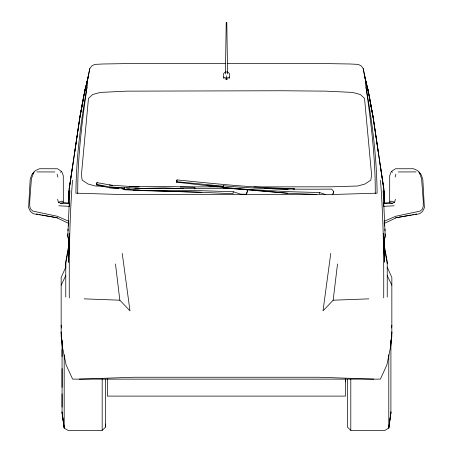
<?xml version="1.0" encoding="UTF-8"?>
<svg xmlns="http://www.w3.org/2000/svg" width="453" height="453" viewBox="0 0 453 453"><rect width="100%" height="100%" fill="white"/><g stroke="black" fill="none" stroke-linecap="round" stroke-linejoin="round"><path stroke-width="0.68" d="M62.067 407.151L62.067 393.889M62.067 387.372L62.067 368.572M62.067 356.738L62.067 340.673M64.196 354.875L64.196 428.085L62.067 411.992L64.196 428.085L67.978 430.35L102.185 430.35L105.504 427.207L105.504 379.235M65.764 268L65.764 261.743L68.545 246.46M105.504 426.913L105.504 424.019M345.594 381.817L345.594 379.042M388.782 426.913L388.782 428.085L385.005 430.35L350.798 430.35L347.474 427.207L347.474 379.235M389.671 202.548L389.71 175.69L391.301 171.517L395.475 168.765L413.504 168.737L417.689 170.6L420.191 173.686M384.382 244.439L384.41 237.406M77.729 193.527C77.542 157.944 81.908 122.525 86.993 87.367L87.61 83.109M68.771 203.51L68.975 190.135L72.939 163.941M225.452 72.169L226.2 22.65L226.806 22.65L227.548 72.169M69.315 233.454L68.545 262.168L68.896 239.835M69.507 205.883L69.535 204.49M69.683 196.149L69.785 190.588L67.82 236.036L68.873 241.217M67.871 233.748L67.82 236.036L68.998 241.777L68.545 259.28L68.545 237.565M68.545 262.168L69.088 240.945M68.545 240.226L68.618 238.108M70.645 180.175L70.696 178.759M67.933 230.843L68.012 228.975M68.545 202.802L69.071 190.979M69.083 190.798L68.545 202.327L69.071 190.719M391.63 328.006L391.839 325.254M390.729 345.894L391.839 331.873M391.839 332.281L390.673 346.596L386.885 364.903L380.378 379.133L72.622 379.133L66.115 364.903L62.327 346.596L61.161 332.281M118.975 188.663L109.23 187.735L96.325 184.875L96.495 183.08L97.05 182.61L112.746 185.498M96.325 184.875L96.874 184.405L97.05 182.61M69.201 189.365L80.136 115.691L82.944 100.266L85.073 89.377L88.159 77.537L89.796 68.573L91.885 65.849L94.824 64.383L102.882 63.992L127.18 63.59L225.798 63.59M194.286 188.488L194.405 187.287L164.009 186.336L135.13 186.806L109.247 185.045M194.881 188.952L195 187.752L194.405 187.287M330.758 253.408L323.023 310.849L333.159 300.203L337.519 263.98M72.537 180.147C69.417 219.292 69.111 258.646 69.292 297.898M390.543 414.795L388.782 428.085L388.782 354.835M390.078 418.176L388.782 427.785L390.911 413.561L390.911 340.673M390.265 416.8L390.543 414.738M74.377 154.36L79.711 118.148L84.921 90.113M74.53 153.125L79.864 117.253M69.162 188.89L74.547 152.995M223.352 187.508L176.291 182.151L176.562 180.362L177.123 179.915C215.979 183.85 254.892 187.967 293.974 188.55L294.558 189.037M176.291 182.151L176.851 181.704L177.123 179.915M293.793 189.75L293.974 188.55M86.993 87.367C80.623 122.299 76.274 157.621 75.894 193.154L115.577 194.36L337.423 194.36L377.106 193.154C376.726 157.621 372.377 122.299 366.007 87.367L365.39 83.109M390.69 343.34L391.839 336.505L391.839 277.463L387.236 267.225M68.545 248.227L65.764 263.51L65.764 297.049M79.841 117.389L85.073 89.377M316.217 194.411L287.513 193.233L223.131 187.853L223.357 185.753C259.348 189.286 295.566 189.377 331.636 189.105L333.759 191.557L333.119 193.539M223.131 187.853L223.357 185.753M383.685 233.454L384.455 262.168L384.002 241.777L385.18 236.036L385.129 233.748M80.181 115.424L82.197 105.725M86.517 84.949L88.392 75.951L84.875 90.362M246.845 189.597L247.655 190.56L246.03 194.286L240.458 194.122L233.391 191.761L232.967 193.748L201.834 192.315L141.795 190.605L124.196 189.75L123.975 189.218L124.309 187.644L141.585 188.544L234.246 188.284M81.789 106.483L83.533 98.21M84.264 94.762L89.796 68.573M247.655 190.56L246.5 194.405M383.572 203.493L392.451 203.25L394.62 202.236L395.373 199.269M395.124 177.095L395.916 174.184M319.235 193.867L319.659 192.548L325.656 194.552M332.576 194.648L333.759 191.557M65.764 267.225L61.161 277.463L61.161 336.505L62.31 343.34M61.161 285.197L65.764 275.605M32.809 173.686L35.311 170.6L39.496 168.737L57.525 168.765L61.699 171.517L63.29 175.69L63.329 202.548M383.617 203.023L389.252 202.684L390.854 201.087L394.62 202.236M229.326 78.335L229.326 73.403L227.548 72.016L225.452 72.016L223.68 73.403L223.68 78.335M60.328 172.282L61.699 171.517M384.065 223.522L396.426 217.672L419.682 213.742L422.547 211.46L424.393 207.723L422.813 179.371L421.33 174.988L418.985 171.902L421.573 178.561L423.3 201.5L423.204 206.681L422.264 209.207L420.124 211.098L395.758 216.257L384.144 221.291M229.326 77.106L226.5 78.267L223.68 77.106M224.807 78.737L226.5 79.343L228.193 78.737M57.627 199.269L58.38 202.236L62.146 201.087L63.748 202.684L69.383 203.023M395.293 217.865L411.171 214.994M412.547 214.745L413.929 214.49M415.31 214.241L416.692 213.992M58.38 202.236L60.549 203.25L63.748 202.684M383.617 206.347L394.178 205.787M333.159 300.203L368.861 298.85M139.224 190.034L133.59 190.05M79.286 379.116L134.196 377.247L318.804 377.247L373.714 379.116M134.954 188.601L163.873 187.876L183.641 188.663M398.187 171.953L416.047 171.914M180.22 186.93L217.383 186.84M227.202 63.59L325.82 63.59L350.118 63.992L358.176 64.383L361.115 65.849L363.204 68.573L364.841 77.537L367.927 89.377L370.056 100.266L372.864 115.691L383.799 189.365M36.953 171.914L54.813 171.953M253.844 186.885L331.573 186.817L357.745 185.996L364.959 184.014L370.837 180.118L371.585 174.801L364.529 98.403L360.429 94.581L354.693 92.939L350.696 92.327L326.183 91.149L281.891 90.753L126.817 91.149L102.304 92.327L98.307 92.939L92.571 94.581L88.471 98.403L81.415 174.801L82.163 180.118L88.041 184.014L95.255 185.996L103.743 186.262M129.122 186.834L138.216 186.863M123.975 189.218L141.574 190.339L201.783 190.724L233.391 191.761M229.671 188.21L240.192 188.833M135.13 186.806L139.275 186.863M60.549 203.25L69.428 203.493M319.659 192.548L287.61 191.647L240.803 188.952M234.58 188.759L240.209 188.929M109.23 187.735L124.524 188.25M141.574 190.339L201.834 192.315M84.139 298.85L119.841 300.203L129.977 310.849L122.242 253.408M264.156 188.408L270.515 188.68M271.93 188.742L288.17 189.433M58.822 205.787L69.383 206.347M206.511 185.634L223.374 186.557M124.462 187.893L109.077 186.846L96.874 184.405M126.563 188.035L129.36 188.221M223.595 186.228L176.851 181.704M223.063 187.327L287.513 193.233M121.755 188.929L123.845 189.127M128.714 189.592L130.107 189.722M225.458 187.74L228.267 188.052M389.252 202.684L392.451 203.25M36.308 213.992L37.69 214.241M39.071 214.49L40.453 214.745M41.829 214.994L57.707 217.865M68.856 221.291L57.242 216.257L32.876 211.098L30.736 209.207L29.796 206.681L29.7 201.5L31.427 178.561L34.015 171.902L31.67 174.988L30.187 179.371L28.607 207.723L30.453 211.46L33.318 213.742L56.574 217.672L68.935 223.522M391.301 171.517L392.672 172.282M387.236 275.605L391.839 285.197M57.084 174.184L57.876 177.095M368.125 90.362L364.608 75.951L366.483 84.949M363.204 68.573L368.736 94.762M369.467 98.21L371.211 106.483M370.803 105.725L372.819 115.424M367.927 89.377L373.159 117.389M368.079 90.113L373.289 118.148L378.623 154.36M384.455 246.46L387.236 261.743L387.236 297.049M384.455 248.227L387.236 263.51M380.061 163.941L384.025 190.135L384.229 203.51M378.453 152.995L383.838 188.89M64.196 427.785L62.067 413.561L62.067 349.58M373.136 117.253L378.47 153.125M115.481 263.98L119.841 300.203M366.007 87.367C371.092 122.525 375.458 157.944 375.271 193.527M380.463 180.147C383.538 219.292 383.889 258.64 383.708 297.898M383.929 190.719L384.455 202.327L383.918 190.798M61.161 331.873L62.271 345.894M61.161 325.254L61.37 328.006M384.455 237.565L384.455 259.28L384.002 241.777L385.18 236.036L383.215 190.588L383.317 196.149M383.929 190.979L384.455 202.802M384.988 228.975L385.067 230.843M382.304 178.759L382.355 180.175M384.382 238.108L384.455 240.226M383.465 204.49L383.493 205.883M384.104 239.835L384.127 241.217M68.59 237.406L68.618 244.439M384.455 222.933L384.455 225.973M350.798 379.133L350.798 430.35M345.594 378.685L345.594 396.103L107.367 396.103L107.367 378.685M227.548 72.016L227.548 73.93M226.806 22.65L226.2 22.65M226.5 75.855L226.5 79.343M225.452 72.016L225.452 73.93M102.185 378.595L102.185 430.35M68.545 222.933L68.545 225.973M390.911 411.992L390.729 413.391L390.911 411.992"/></g></svg>
